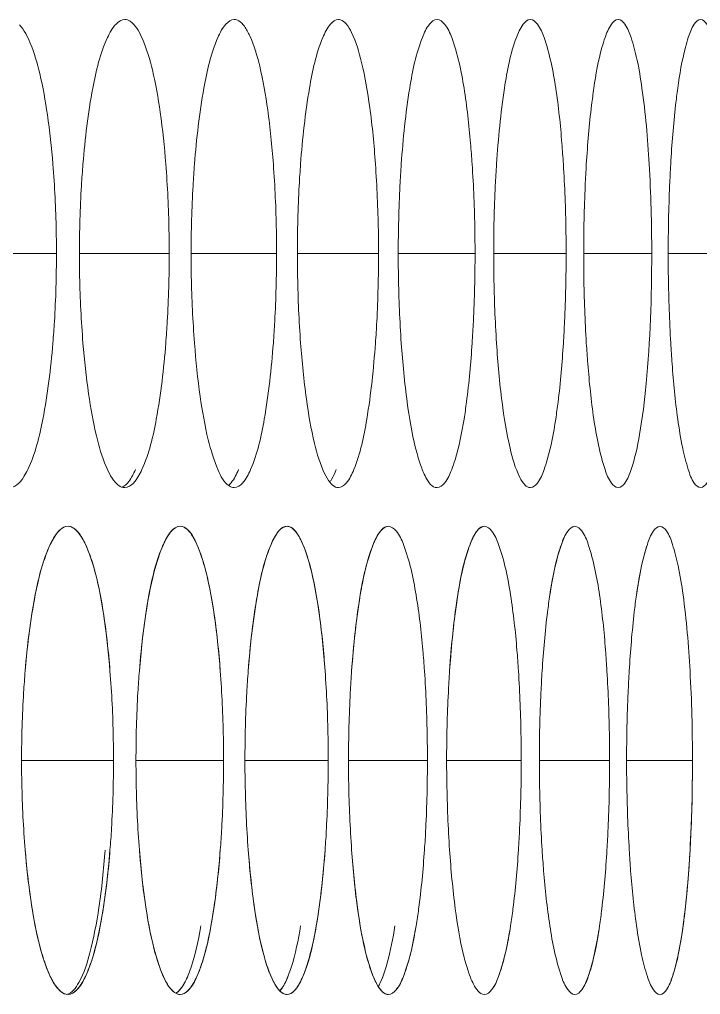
# Model space of a CAD drawing. Header units: millimetres. Extents: x 1177 to 4147, y 93 to 2194.
# Drawn here: x 2907.68 to 2916.4, y 1823.75 to 1836.25 of the extents above; entities that cross this region are included whole.
import ezdxf

# ---------------------------------------------------------------- set-up
doc = ezdxf.new("R2010")
doc.units = ezdxf.units.MM
doc.header["$LTSCALE"] = 0.1
doc.layers.add('标注', color=251, linetype='Continuous', lineweight=9)

msp = doc.modelspace()

# ---------------------------------------------------------------- linework, layer by layer
at = {"layer": '标注'}
for p, q in [((2906.944, 1833.246), (2908.15, 1833.246)), ((2908.444, 1833.246), (2909.595, 1833.246)), ((2909.875, 1833.246), (2910.97, 1833.246)), ((2911.237, 1833.246), (2912.277, 1833.246)), ((2912.529, 1833.246), (2913.513, 1833.246)), ((2913.752, 1833.246), (2914.68, 1833.246)), ((2914.905, 1833.246), (2915.777, 1833.246)), ((2915.988, 1833.246), (2916.804, 1833.246)), ((2907.703, 1826.751), (2908.881, 1826.751)), ((2907.703, 1826.751), (2908.881, 1826.751)), ((2909.169, 1826.751), (2910.291, 1826.751)), ((2909.169, 1826.751), (2910.291, 1826.751)), ((2910.565, 1826.751), (2911.632, 1826.751)), ((2910.565, 1826.751), (2911.632, 1826.751)), ((2911.892, 1826.751), (2912.903, 1826.751)), ((2911.892, 1826.751), (2912.903, 1826.751)), ((2913.149, 1826.751), (2914.105, 1826.751)), ((2913.149, 1826.751), (2914.105, 1826.751)), ((2914.337, 1826.751), (2915.237, 1826.751)), ((2914.337, 1826.751), (2915.237, 1826.751)), ((2915.455, 1826.751), (2916.299, 1826.751)), ((2915.455, 1826.751), (2916.299, 1826.751))]:
    msp.add_line(p, q, dxfattribs=at)
for points, knots in [([(2908.104, 1834.393), (2908.087, 1834.604), (2908.045, 1834.993), (2907.954, 1835.514), (2907.84, 1835.902), (2907.739, 1836.112), (2907.677, 1836.179)], [0, 0, 0, 0, 0.343252, 0.632232, 0.852748, 1, 1, 1, 1]), ([(2909.025, 1836.246), (2908.983, 1836.246), (2908.882, 1836.173), (2908.833, 1836.075), (2908.804, 1836.014)], [0, 0, 0, 0, 0.384136, 1, 1, 1, 1]), ([(2909.115, 1836.207), (2909.108, 1836.213), (2909.082, 1836.233), (2909.049, 1836.246), (2909.025, 1836.246)], [0, 0, 0, 0, 0.282086, 1, 1, 1, 1]), ([(2909.551, 1834.393), (2909.534, 1834.615), (2909.492, 1835.019), (2909.399, 1835.557), (2909.285, 1835.944), (2909.18, 1836.151), (2909.115, 1836.207)], [0, 0, 0, 0, 0.353299, 0.646273, 0.86342, 1, 1, 1, 1]), ([(2910.428, 1836.246), (2910.388, 1836.246), (2910.291, 1836.171), (2910.245, 1836.075), (2910.218, 1836.014)], [0, 0, 0, 0, 0.378328, 1, 1, 1, 1]), ([(2910.929, 1834.393), (2910.912, 1834.625), (2910.871, 1835.046), (2910.775, 1835.597), (2910.671, 1835.958), (2910.57, 1836.15), (2910.514, 1836.211), (2910.485, 1836.229)], [0, 0, 0, 0, 0.364158, 0.661207, 0.874207, 0.947517, 1, 1, 1, 1]), ([(2911.762, 1836.246), (2911.723, 1836.246), (2911.63, 1836.169), (2911.589, 1836.075), (2911.563, 1836.014)], [0, 0, 0, 0, 0.37223, 1, 1, 1, 1]), ([(2912.237, 1834.393), (2912.22, 1834.636), (2912.179, 1835.073), (2912.083, 1835.638), (2911.978, 1836.001), (2911.876, 1836.182), (2911.817, 1836.233), (2911.788, 1836.242)], [0, 0, 0, 0, 0.376417, 0.678059, 0.88637, 0.953961, 1, 1, 1, 1]), ([(2913.027, 1836.246), (2912.989, 1836.246), (2912.9, 1836.167), (2912.862, 1836.075), (2912.838, 1836.014)], [0, 0, 0, 0, 0.36584, 1, 1, 1, 1]), ([(2913.372, 1835.366), (2913.336, 1835.586), (2913.276, 1835.873), (2913.153, 1836.167), (2913.064, 1836.246), (2913.027, 1836.246)], [0, 0, 0, 0, 0.68404, 0.884461, 1, 1, 1, 1]), ([(2914.222, 1836.246), (2914.185, 1836.246), (2914.101, 1836.165), (2914.066, 1836.074), (2914.043, 1836.014)], [0, 0, 0, 0, 0.359161, 1, 1, 1, 1]), ([(2914.547, 1835.366), (2914.514, 1835.585), (2914.456, 1835.872), (2914.342, 1836.165), (2914.258, 1836.246), (2914.222, 1836.246)], [0, 0, 0, 0, 0.688296, 0.888112, 1, 1, 1, 1]), ([(2915.347, 1836.246), (2915.312, 1836.246), (2915.232, 1836.162), (2915.2, 1836.074), (2915.179, 1836.014)], [0, 0, 0, 0, 0.352199, 1, 1, 1, 1]), ([(2915.777, 1833.246), (2915.777, 1833.628), (2915.758, 1834.337), (2915.687, 1835.17), (2915.599, 1835.709), (2915.525, 1835.987), (2915.461, 1836.162), (2915.381, 1836.246), (2915.347, 1836.246)], [0, 0, 0, 0, 0.372429, 0.689732, 0.811883, 0.904664, 0.966442, 1, 1, 1, 1]), ([(2916.402, 1836.246), (2916.369, 1836.246), (2916.293, 1836.159), (2916.265, 1836.074), (2916.245, 1836.014)], [0, 0, 0, 0, 0.34497, 1, 1, 1, 1]), ([(2916.804, 1833.246), (2916.804, 1833.628), (2916.786, 1834.337), (2916.72, 1835.17), (2916.638, 1835.708), (2916.568, 1835.987), (2916.51, 1836.16), (2916.435, 1836.246), (2916.402, 1836.246)], [0, 0, 0, 0, 0.373515, 0.691581, 0.813864, 0.906521, 0.967776, 1, 1, 1, 1]), ([(2908.804, 1836.014), (2908.709, 1835.81), (2908.581, 1835.266), (2908.516, 1834.719), (2908.49, 1834.393)], [0, 0, 0, 0, 0.407017, 1, 1, 1, 1]), ([(2910.218, 1836.014), (2910.128, 1835.809), (2910.006, 1835.265), (2909.944, 1834.719), (2909.919, 1834.393)], [0, 0, 0, 0, 0.406317, 1, 1, 1, 1]), ([(2911.563, 1836.014), (2911.476, 1835.808), (2911.361, 1835.265), (2911.302, 1834.719), (2911.278, 1834.393)], [0, 0, 0, 0, 0.405644, 1, 1, 1, 1]), ([(2912.838, 1836.014), (2912.755, 1835.807), (2912.647, 1835.264), (2912.591, 1834.719), (2912.568, 1834.393)], [0, 0, 0, 0, 0.405, 1, 1, 1, 1]), ([(2914.043, 1836.014), (2913.965, 1835.807), (2913.863, 1835.263), (2913.81, 1834.719), (2913.789, 1834.393)], [0, 0, 0, 0, 0.404385, 1, 1, 1, 1]), ([(2915.179, 1836.014), (2915.164, 1835.973), (2915.1, 1835.761), (2915.061, 1835.542), (2915.035, 1835.366)], [0, 0, 0, 0, 0.198383, 1, 1, 1, 1]), ([(2916.245, 1836.014), (2916.231, 1835.973), (2916.171, 1835.76), (2916.135, 1835.542), (2916.11, 1835.366)], [0, 0, 0, 0, 0.197891, 1, 1, 1, 1]), ([(2913.476, 1834.393), (2913.47, 1834.482), (2913.445, 1834.807), (2913.41, 1835.132), (2913.372, 1835.366)], [0, 0, 0, 0, 0.272672, 1, 1, 1, 1]), ([(2914.645, 1834.393), (2914.639, 1834.482), (2914.616, 1834.807), (2914.583, 1835.132), (2914.547, 1835.366)], [0, 0, 0, 0, 0.272763, 1, 1, 1, 1]), ([(2915.035, 1835.366), (2915.025, 1835.294), (2914.982, 1834.971), (2914.955, 1834.645), (2914.939, 1834.393)], [0, 0, 0, 0, 0.224658, 1, 1, 1, 1]), ([(2916.11, 1835.366), (2916.1, 1835.294), (2916.06, 1834.97), (2916.035, 1834.645), (2916.02, 1834.393)], [0, 0, 0, 0, 0.224554, 1, 1, 1, 1]), ([(2908.15, 1833.246), (2908.15, 1833.344), (2908.146, 1833.726), (2908.127, 1834.109), (2908.104, 1834.393)], [0, 0, 0, 0, 0.255908, 1, 1, 1, 1]), ([(2908.49, 1834.393), (2908.482, 1834.301), (2908.456, 1833.919), (2908.444, 1833.536), (2908.444, 1833.246)], [0, 0, 0, 0, 0.241932, 1, 1, 1, 1]), ([(2909.595, 1833.246), (2909.595, 1833.344), (2909.591, 1833.726), (2909.573, 1834.109), (2909.551, 1834.393)], [0, 0, 0, 0, 0.255929, 1, 1, 1, 1]), ([(2909.919, 1834.393), (2909.911, 1834.301), (2909.886, 1833.919), (2909.875, 1833.536), (2909.875, 1833.246)], [0, 0, 0, 0, 0.241898, 1, 1, 1, 1]), ([(2910.97, 1833.246), (2910.97, 1833.344), (2910.967, 1833.726), (2910.95, 1834.109), (2910.929, 1834.393)], [0, 0, 0, 0, 0.255949, 1, 1, 1, 1]), ([(2911.278, 1834.393), (2911.271, 1834.301), (2911.247, 1833.919), (2911.237, 1833.536), (2911.237, 1833.246)], [0, 0, 0, 0, 0.241865, 1, 1, 1, 1]), ([(2912.277, 1833.246), (2912.277, 1833.344), (2912.273, 1833.726), (2912.257, 1834.109), (2912.237, 1834.393)], [0, 0, 0, 0, 0.255968, 1, 1, 1, 1]), ([(2912.568, 1834.393), (2912.562, 1834.301), (2912.539, 1833.919), (2912.529, 1833.536), (2912.529, 1833.246)], [0, 0, 0, 0, 0.241834, 1, 1, 1, 1]), ([(2913.513, 1833.246), (2913.513, 1833.344), (2913.51, 1833.726), (2913.495, 1834.109), (2913.476, 1834.393)], [0, 0, 0, 0, 0.255986, 1, 1, 1, 1]), ([(2913.789, 1834.393), (2913.783, 1834.301), (2913.761, 1833.919), (2913.752, 1833.536), (2913.752, 1833.246)], [0, 0, 0, 0, 0.241805, 1, 1, 1, 1]), ([(2914.68, 1833.246), (2914.68, 1833.344), (2914.677, 1833.726), (2914.663, 1834.109), (2914.645, 1834.393)], [0, 0, 0, 0, 0.256003, 1, 1, 1, 1]), ([(2914.939, 1834.393), (2914.934, 1834.301), (2914.913, 1833.919), (2914.905, 1833.536), (2914.905, 1833.246)], [0, 0, 0, 0, 0.241777, 1, 1, 1, 1]), ([(2916.02, 1834.393), (2916.015, 1834.301), (2915.996, 1833.918), (2915.988, 1833.536), (2915.988, 1833.246)], [0, 0, 0, 0, 0.241751, 1, 1, 1, 1]), ([(2908.104, 1832.098), (2908.112, 1832.191), (2908.139, 1832.573), (2908.15, 1832.956), (2908.15, 1833.246)], [0, 0, 0, 0, 0.24194, 1, 1, 1, 1]), ([(2908.444, 1833.246), (2908.444, 1833.148), (2908.448, 1832.765), (2908.467, 1832.382), (2908.49, 1832.098)], [0, 0, 0, 0, 0.255912, 1, 1, 1, 1]), ([(2909.551, 1832.098), (2909.558, 1832.191), (2909.584, 1832.573), (2909.595, 1832.956), (2909.595, 1833.246)], [0, 0, 0, 0, 0.241906, 1, 1, 1, 1]), ([(2909.875, 1833.246), (2909.875, 1833.148), (2909.879, 1832.765), (2909.897, 1832.382), (2909.919, 1832.098)], [0, 0, 0, 0, 0.255933, 1, 1, 1, 1]), ([(2910.929, 1832.098), (2910.936, 1832.191), (2910.96, 1832.573), (2910.97, 1832.956), (2910.97, 1833.246)], [0, 0, 0, 0, 0.241873, 1, 1, 1, 1]), ([(2911.237, 1833.246), (2911.237, 1833.148), (2911.241, 1832.765), (2911.257, 1832.382), (2911.278, 1832.098)], [0, 0, 0, 0, 0.255953, 1, 1, 1, 1]), ([(2912.237, 1832.098), (2912.244, 1832.191), (2912.267, 1832.573), (2912.277, 1832.956), (2912.277, 1833.246)], [0, 0, 0, 0, 0.241842, 1, 1, 1, 1]), ([(2912.529, 1833.246), (2912.529, 1833.148), (2912.533, 1832.765), (2912.548, 1832.382), (2912.568, 1832.098)], [0, 0, 0, 0, 0.255971, 1, 1, 1, 1]), ([(2913.476, 1832.098), (2913.482, 1832.191), (2913.504, 1832.573), (2913.513, 1832.956), (2913.513, 1833.246)], [0, 0, 0, 0, 0.241812, 1, 1, 1, 1]), ([(2913.752, 1833.246), (2913.752, 1833.148), (2913.755, 1832.765), (2913.77, 1832.383), (2913.789, 1832.098)], [0, 0, 0, 0, 0.255989, 1, 1, 1, 1]), ([(2914.645, 1832.098), (2914.651, 1832.191), (2914.671, 1832.573), (2914.68, 1832.956), (2914.68, 1833.246)], [0, 0, 0, 0, 0.241784, 1, 1, 1, 1]), ([(2914.905, 1833.246), (2914.905, 1833.148), (2914.908, 1832.765), (2914.922, 1832.383), (2914.939, 1832.098)], [0, 0, 0, 0, 0.256006, 1, 1, 1, 1]), ([(2915.512, 1830.477), (2915.563, 1830.623), (2915.64, 1830.991), (2915.751, 1831.913), (2915.777, 1832.69), (2915.777, 1833.246)], [0, 0, 0, 0, 0.166119, 0.401654, 1, 1, 1, 1]), ([(2915.988, 1833.246), (2915.988, 1833.148), (2915.991, 1832.765), (2916.004, 1832.383), (2916.02, 1832.098)], [0, 0, 0, 0, 0.256022, 1, 1, 1, 1]), ([(2907.782, 1830.477), (2907.88, 1830.68), (2908.011, 1831.225), (2908.078, 1831.772), (2908.104, 1832.098)], [0, 0, 0, 0, 0.407475, 1, 1, 1, 1]), ([(2908.49, 1832.098), (2908.507, 1831.88), (2908.55, 1831.482), (2908.643, 1830.95), (2908.758, 1830.562), (2908.861, 1830.354), (2908.925, 1830.293)], [0, 0, 0, 0, 0.349668, 0.641268, 0.859711, 1, 1, 1, 1]), ([(2909.244, 1830.477), (2909.338, 1830.681), (2909.463, 1831.226), (2909.526, 1831.772), (2909.551, 1832.098)], [0, 0, 0, 0, 0.406757, 1, 1, 1, 1]), ([(2909.919, 1832.098), (2909.936, 1831.87), (2909.978, 1831.456), (2910.074, 1830.906), (2910.189, 1830.523), (2910.294, 1830.316), (2910.361, 1830.269)], [0, 0, 0, 0, 0.360647, 0.656591, 0.871311, 1, 1, 1, 1]), ([(2910.637, 1830.477), (2910.726, 1830.682), (2910.845, 1831.227), (2910.905, 1831.772), (2910.929, 1832.098)], [0, 0, 0, 0, 0.406066, 1, 1, 1, 1]), ([(2911.278, 1832.098), (2911.296, 1831.859), (2911.338, 1831.427), (2911.435, 1830.867), (2911.54, 1830.505), (2911.642, 1830.32), (2911.698, 1830.265), (2911.727, 1830.253)], [0, 0, 0, 0, 0.372333, 0.672575, 0.882635, 0.952132, 1, 1, 1, 1]), ([(2911.96, 1830.477), (2912.045, 1830.683), (2912.157, 1831.227), (2912.214, 1831.773), (2912.237, 1832.098)], [0, 0, 0, 0, 0.405403, 1, 1, 1, 1]), ([(2912.568, 1832.098), (2912.586, 1831.846), (2912.629, 1831.394), (2912.715, 1830.875), (2912.808, 1830.55), (2912.877, 1830.377), (2912.962, 1830.246), (2913.027, 1830.246)], [0, 0, 0, 0, 0.389161, 0.695877, 0.811486, 0.900262, 1, 1, 1, 1]), ([(2913.372, 1831.125), (2913.384, 1831.198), (2913.43, 1831.521), (2913.459, 1831.846), (2913.476, 1832.098)], [0, 0, 0, 0, 0.224828, 1, 1, 1, 1]), ([(2913.789, 1832.098), (2913.805, 1831.846), (2913.845, 1831.395), (2913.937, 1830.819), (2914.039, 1830.457), (2914.136, 1830.286), (2914.196, 1830.246), (2914.222, 1830.246)], [0, 0, 0, 0, 0.389812, 0.696656, 0.899917, 0.961012, 1, 1, 1, 1]), ([(2914.547, 1831.125), (2914.558, 1831.198), (2914.602, 1831.521), (2914.629, 1831.846), (2914.645, 1832.098)], [0, 0, 0, 0, 0.224714, 1, 1, 1, 1]), ([(2914.939, 1832.098), (2914.945, 1832.01), (2914.968, 1831.684), (2915.001, 1831.36), (2915.035, 1831.125)], [0, 0, 0, 0, 0.272803, 1, 1, 1, 1]), ([(2916.02, 1832.098), (2916.026, 1832.01), (2916.047, 1831.685), (2916.078, 1831.36), (2916.11, 1831.125)], [0, 0, 0, 0, 0.272887, 1, 1, 1, 1]), ([(2913.214, 1830.477), (2913.23, 1830.519), (2913.301, 1830.73), (2913.344, 1830.949), (2913.372, 1831.125)], [0, 0, 0, 0, 0.199302, 1, 1, 1, 1]), ([(2914.398, 1830.477), (2914.413, 1830.519), (2914.48, 1830.73), (2914.52, 1830.949), (2914.547, 1831.125)], [0, 0, 0, 0, 0.198767, 1, 1, 1, 1]), ([(2915.035, 1831.125), (2915.068, 1830.906), (2915.123, 1830.619), (2915.232, 1830.329), (2915.312, 1830.246), (2915.347, 1830.246)], [0, 0, 0, 0, 0.692122, 0.891575, 1, 1, 1, 1]), ([(2916.11, 1831.125), (2916.128, 1831.001), (2916.162, 1830.784), (2916.233, 1830.505), (2916.293, 1830.332), (2916.369, 1830.246), (2916.402, 1830.246)], [0, 0, 0, 0, 0.396145, 0.696516, 0.895316, 1, 1, 1, 1]), ([(2907.553, 1830.246), (2907.596, 1830.246), (2907.701, 1830.316), (2907.752, 1830.416), (2907.782, 1830.477)], [0, 0, 0, 0, 0.389686, 1, 1, 1, 1]), ([(2908.989, 1830.252), (2909.025, 1830.266), (2909.096, 1830.339), (2909.138, 1830.424), (2909.161, 1830.477)], [0, 0, 0, 0, 0.398504, 1, 1, 1, 1]), ([(2909.025, 1830.246), (2909.067, 1830.246), (2909.168, 1830.318), (2909.216, 1830.416), (2909.244, 1830.477)], [0, 0, 0, 0, 0.384127, 1, 1, 1, 1]), ([(2910.356, 1830.275), (2910.368, 1830.285), (2910.423, 1830.344), (2910.458, 1830.418), (2910.482, 1830.477)], [0, 0, 0, 0, 0.193099, 1, 1, 1, 1]), ([(2910.428, 1830.246), (2910.469, 1830.246), (2910.566, 1830.32), (2910.61, 1830.416), (2910.637, 1830.477)], [0, 0, 0, 0, 0.37828, 1, 1, 1, 1]), ([(2911.653, 1830.32), (2911.661, 1830.33), (2911.693, 1830.38), (2911.717, 1830.434), (2911.734, 1830.477)], [0, 0, 0, 0, 0.212146, 1, 1, 1, 1]), ([(2911.762, 1830.246), (2911.801, 1830.246), (2911.894, 1830.322), (2911.935, 1830.417), (2911.96, 1830.477)], [0, 0, 0, 0, 0.372142, 1, 1, 1, 1]), ([(2913.027, 1830.246), (2913.064, 1830.246), (2913.153, 1830.324), (2913.19, 1830.417), (2913.214, 1830.477)], [0, 0, 0, 0, 0.36571, 1, 1, 1, 1]), ([(2914.222, 1830.246), (2914.258, 1830.246), (2914.342, 1830.327), (2914.376, 1830.417), (2914.398, 1830.477)], [0, 0, 0, 0, 0.358988, 1, 1, 1, 1]), ([(2915.347, 1830.246), (2915.381, 1830.246), (2915.461, 1830.329), (2915.492, 1830.418), (2915.512, 1830.477)], [0, 0, 0, 0, 0.351982, 1, 1, 1, 1]), ([(2916.402, 1830.246), (2916.435, 1830.246), (2916.51, 1830.332), (2916.538, 1830.418), (2916.557, 1830.477)], [0, 0, 0, 0, 0.34471, 1, 1, 1, 1]), ([(2908.925, 1830.293), (2908.933, 1830.286), (2908.961, 1830.262), (2908.998, 1830.246), (2909.025, 1830.246)], [0, 0, 0, 0, 0.288207, 1, 1, 1, 1]), ([(2908.298, 1829.751), (2908.225, 1829.751), (2908.121, 1829.627), (2908.036, 1829.447), (2907.925, 1829.124), (2907.822, 1828.604), (2907.77, 1828.151), (2907.749, 1827.898)], [0, 0, 0, 0, 0.108725, 0.198707, 0.314104, 0.617245, 1, 1, 1, 1]), ([(2908.298, 1829.751), (2908.254, 1829.751), (2908.151, 1829.679), (2908.101, 1829.58), (2908.071, 1829.519)], [0, 0, 0, 0, 0.386933, 1, 1, 1, 1]), ([(2908.836, 1827.898), (2908.816, 1828.151), (2908.766, 1828.603), (2908.666, 1829.124), (2908.557, 1829.447), (2908.473, 1829.627), (2908.369, 1829.751), (2908.298, 1829.751)], [0, 0, 0, 0, 0.38312, 0.686351, 0.80168, 0.891533, 1, 1, 1, 1]), ([(2908.404, 1829.699), (2908.396, 1829.707), (2908.366, 1829.733), (2908.326, 1829.751), (2908.298, 1829.751)], [0, 0, 0, 0, 0.288854, 1, 1, 1, 1]), ([(2908.836, 1827.898), (2908.819, 1828.114), (2908.778, 1828.511), (2908.685, 1829.04), (2908.571, 1829.428), (2908.468, 1829.637), (2908.404, 1829.699)], [0, 0, 0, 0, 0.348125, 0.639047, 0.857939, 1, 1, 1, 1]), ([(2909.735, 1829.751), (2909.666, 1829.751), (2909.566, 1829.625), (2909.486, 1829.447), (2909.38, 1829.123), (2909.282, 1828.603), (2909.233, 1828.151), (2909.213, 1827.898)], [0, 0, 0, 0, 0.106138, 0.195757, 0.311206, 0.615378, 1, 1, 1, 1]), ([(2909.735, 1829.751), (2909.694, 1829.751), (2909.595, 1829.677), (2909.548, 1829.58), (2909.52, 1829.519)], [0, 0, 0, 0, 0.381268, 1, 1, 1, 1]), ([(2910.249, 1827.898), (2910.23, 1828.151), (2910.182, 1828.603), (2910.087, 1829.123), (2909.983, 1829.447), (2909.904, 1829.625), (2909.805, 1829.751), (2909.735, 1829.751)], [0, 0, 0, 0, 0.384981, 0.689245, 0.80463, 0.894123, 1, 1, 1, 1]), ([(2910.249, 1827.898), (2910.232, 1828.125), (2910.19, 1828.537), (2910.096, 1829.083), (2909.981, 1829.468), (2909.876, 1829.675), (2909.809, 1829.724)], [0, 0, 0, 0, 0.358786, 0.65392, 0.869192, 1, 1, 1, 1]), ([(2911.104, 1829.751), (2911.036, 1829.751), (2910.943, 1829.623), (2910.867, 1829.447), (2910.766, 1829.122), (2910.673, 1828.603), (2910.626, 1828.151), (2910.607, 1827.898)], [0, 0, 0, 0, 0.103563, 0.192833, 0.308341, 0.613538, 1, 1, 1, 1]), ([(2911.104, 1829.751), (2911.064, 1829.751), (2910.969, 1829.675), (2910.926, 1829.58), (2910.899, 1829.519)], [0, 0, 0, 0, 0.375316, 1, 1, 1, 1]), ([(2911.592, 1827.898), (2911.574, 1828.15), (2911.529, 1828.603), (2911.438, 1829.122), (2911.339, 1829.447), (2911.265, 1829.623), (2911.172, 1829.751), (2911.104, 1829.751)], [0, 0, 0, 0, 0.386814, 0.692105, 0.807551, 0.8967, 1, 1, 1, 1]), ([(2911.592, 1827.898), (2911.575, 1828.135), (2911.534, 1828.565), (2911.438, 1829.122), (2911.333, 1829.485), (2911.231, 1829.671), (2911.174, 1829.728), (2911.145, 1829.741)], [0, 0, 0, 0, 0.370156, 0.669475, 0.880231, 0.950761, 1, 1, 1, 1]), ([(2912.403, 1829.751), (2912.337, 1829.751), (2912.249, 1829.621), (2912.178, 1829.447), (2912.082, 1829.121), (2911.994, 1828.603), (2911.95, 1828.15), (2911.932, 1827.898)], [0, 0, 0, 0, 0.101007, 0.189943, 0.305517, 0.61173, 1, 1, 1, 1]), ([(2912.403, 1829.751), (2912.365, 1829.751), (2912.274, 1829.673), (2912.234, 1829.58), (2912.209, 1829.519)], [0, 0, 0, 0, 0.369072, 1, 1, 1, 1]), ([(2912.758, 1828.871), (2912.722, 1829.091), (2912.66, 1829.378), (2912.532, 1829.673), (2912.442, 1829.751), (2912.403, 1829.751)], [0, 0, 0, 0, 0.68191, 0.882647, 1, 1, 1, 1]), ([(2912.758, 1828.871), (2912.722, 1829.091), (2912.66, 1829.378), (2912.532, 1829.673), (2912.442, 1829.751), (2912.403, 1829.751)], [0, 0, 0, 0, 0.68191, 0.882647, 1, 1, 1, 1]), ([(2913.633, 1829.751), (2913.569, 1829.751), (2913.487, 1829.618), (2913.42, 1829.446), (2913.329, 1829.121), (2913.246, 1828.602), (2913.204, 1828.15), (2913.187, 1827.898)], [0, 0, 0, 0, 0.098477, 0.187097, 0.302743, 0.609957, 1, 1, 1, 1]), ([(2913.633, 1829.751), (2913.596, 1829.751), (2913.509, 1829.671), (2913.473, 1829.579), (2913.449, 1829.519)], [0, 0, 0, 0, 0.362536, 1, 1, 1, 1]), ([(2913.968, 1828.871), (2913.934, 1829.09), (2913.875, 1829.378), (2913.756, 1829.671), (2913.67, 1829.751), (2913.633, 1829.751)], [0, 0, 0, 0, 0.686169, 0.886283, 1, 1, 1, 1]), ([(2913.968, 1828.871), (2913.934, 1829.09), (2913.875, 1829.378), (2913.756, 1829.671), (2913.67, 1829.751), (2913.633, 1829.751)], [0, 0, 0, 0, 0.686169, 0.886283, 1, 1, 1, 1]), ([(2914.793, 1829.751), (2914.757, 1829.751), (2914.675, 1829.668), (2914.562, 1829.377), (2914.505, 1829.09), (2914.472, 1828.871)], [0, 0, 0, 0, 0.110259, 0.309993, 1, 1, 1, 1]), ([(2914.793, 1829.751), (2914.757, 1829.751), (2914.675, 1829.668), (2914.642, 1829.579), (2914.62, 1829.519)], [0, 0, 0, 0, 0.355714, 1, 1, 1, 1]), ([(2915.108, 1828.871), (2915.076, 1829.09), (2915.02, 1829.377), (2914.91, 1829.668), (2914.828, 1829.751), (2914.793, 1829.751)], [0, 0, 0, 0, 0.690419, 0.889948, 1, 1, 1, 1]), ([(2915.108, 1828.871), (2915.076, 1829.09), (2915.02, 1829.377), (2914.91, 1829.668), (2914.828, 1829.751), (2914.793, 1829.751)], [0, 0, 0, 0, 0.690419, 0.889948, 1, 1, 1, 1]), ([(2915.883, 1829.751), (2915.849, 1829.751), (2915.771, 1829.666), (2915.709, 1829.492), (2915.635, 1829.213), (2915.599, 1828.995), (2915.582, 1828.871)], [0, 0, 0, 0, 0.106517, 0.305568, 0.605245, 1, 1, 1, 1]), ([(2915.883, 1829.751), (2915.849, 1829.751), (2915.771, 1829.666), (2915.741, 1829.579), (2915.721, 1829.519)], [0, 0, 0, 0, 0.348617, 1, 1, 1, 1]), ([(2916.299, 1826.751), (2916.299, 1827.133), (2916.281, 1827.841), (2916.212, 1828.675), (2916.127, 1829.213), (2916.055, 1829.492), (2915.994, 1829.666), (2915.917, 1829.751), (2915.883, 1829.751)], [0, 0, 0, 0, 0.372977, 0.690664, 0.812881, 0.905598, 0.967111, 1, 1, 1, 1]), ([(2916.299, 1826.751), (2916.299, 1827.133), (2916.281, 1827.841), (2916.212, 1828.675), (2916.127, 1829.213), (2916.055, 1829.492), (2915.994, 1829.666), (2915.917, 1829.751), (2915.883, 1829.751)], [0, 0, 0, 0, 0.372977, 0.690664, 0.812881, 0.905598, 0.967111, 1, 1, 1, 1]), ([(2908.071, 1829.519), (2907.975, 1829.316), (2907.843, 1828.771), (2907.776, 1828.224), (2907.749, 1827.898)], [0, 0, 0, 0, 0.407378, 1, 1, 1, 1]), ([(2909.52, 1829.519), (2909.427, 1829.315), (2909.302, 1828.771), (2909.239, 1828.224), (2909.213, 1827.898)], [0, 0, 0, 0, 0.406664, 1, 1, 1, 1]), ([(2910.899, 1829.519), (2910.811, 1829.314), (2910.692, 1828.77), (2910.632, 1828.224), (2910.607, 1827.898)], [0, 0, 0, 0, 0.405977, 1, 1, 1, 1]), ([(2912.209, 1829.519), (2912.125, 1829.313), (2912.013, 1828.769), (2911.955, 1828.224), (2911.932, 1827.898)], [0, 0, 0, 0, 0.405318, 1, 1, 1, 1]), ([(2913.449, 1829.519), (2913.369, 1829.312), (2913.264, 1828.768), (2913.209, 1828.224), (2913.187, 1827.898)], [0, 0, 0, 0, 0.404689, 1, 1, 1, 1]), ([(2914.62, 1829.519), (2914.605, 1829.477), (2914.538, 1829.266), (2914.498, 1829.047), (2914.472, 1828.871)], [0, 0, 0, 0, 0.198639, 1, 1, 1, 1]), ([(2915.721, 1829.519), (2915.707, 1829.477), (2915.644, 1829.265), (2915.607, 1829.047), (2915.582, 1828.871)], [0, 0, 0, 0, 0.198134, 1, 1, 1, 1]), ([(2912.865, 1827.898), (2912.859, 1827.987), (2912.834, 1828.312), (2912.797, 1828.637), (2912.758, 1828.871)], [0, 0, 0, 0, 0.272625, 1, 1, 1, 1]), ([(2912.865, 1827.898), (2912.859, 1827.987), (2912.834, 1828.312), (2912.797, 1828.637), (2912.758, 1828.871)], [0, 0, 0, 0, 0.272625, 1, 1, 1, 1]), ([(2914.069, 1827.898), (2914.064, 1827.987), (2914.04, 1828.312), (2914.005, 1828.637), (2913.968, 1828.871)], [0, 0, 0, 0, 0.272718, 1, 1, 1, 1]), ([(2914.069, 1827.898), (2914.064, 1827.987), (2914.04, 1828.312), (2914.005, 1828.637), (2913.968, 1828.871)], [0, 0, 0, 0, 0.272718, 1, 1, 1, 1]), ([(2914.472, 1828.871), (2914.461, 1828.799), (2914.417, 1828.475), (2914.389, 1828.15), (2914.373, 1827.898)], [0, 0, 0, 0, 0.224713, 1, 1, 1, 1]), ([(2914.472, 1828.871), (2914.461, 1828.799), (2914.417, 1828.475), (2914.389, 1828.15), (2914.373, 1827.898)], [0, 0, 0, 0, 0.224713, 1, 1, 1, 1]), ([(2915.203, 1827.898), (2915.198, 1827.987), (2915.176, 1828.312), (2915.143, 1828.637), (2915.108, 1828.871)], [0, 0, 0, 0, 0.272807, 1, 1, 1, 1]), ([(2915.203, 1827.898), (2915.198, 1827.987), (2915.176, 1828.312), (2915.143, 1828.637), (2915.108, 1828.871)], [0, 0, 0, 0, 0.272807, 1, 1, 1, 1]), ([(2915.582, 1828.871), (2915.571, 1828.799), (2915.53, 1828.475), (2915.504, 1828.15), (2915.489, 1827.898)], [0, 0, 0, 0, 0.224605, 1, 1, 1, 1]), ([(2915.582, 1828.871), (2915.571, 1828.799), (2915.53, 1828.475), (2915.504, 1828.15), (2915.489, 1827.898)], [0, 0, 0, 0, 0.224605, 1, 1, 1, 1]), ([(2907.749, 1827.898), (2907.742, 1827.805), (2907.714, 1827.424), (2907.703, 1827.041), (2907.703, 1826.751)], [0, 0, 0, 0, 0.24195, 1, 1, 1, 1]), ([(2907.749, 1827.898), (2907.742, 1827.805), (2907.714, 1827.424), (2907.703, 1827.041), (2907.703, 1826.751)], [0, 0, 0, 0, 0.24195, 1, 1, 1, 1]), ([(2908.881, 1826.751), (2908.881, 1826.848), (2908.877, 1827.231), (2908.859, 1827.614), (2908.836, 1827.898)], [0, 0, 0, 0, 0.255919, 1, 1, 1, 1]), ([(2908.881, 1826.751), (2908.881, 1826.848), (2908.877, 1827.231), (2908.859, 1827.614), (2908.836, 1827.898)], [0, 0, 0, 0, 0.255919, 1, 1, 1, 1]), ([(2909.213, 1827.898), (2909.205, 1827.805), (2909.179, 1827.424), (2909.169, 1827.041), (2909.169, 1826.751)], [0, 0, 0, 0, 0.241915, 1, 1, 1, 1]), ([(2909.213, 1827.898), (2909.205, 1827.805), (2909.179, 1827.424), (2909.169, 1827.041), (2909.169, 1826.751)], [0, 0, 0, 0, 0.241915, 1, 1, 1, 1]), ([(2910.291, 1826.751), (2910.291, 1826.848), (2910.288, 1827.231), (2910.27, 1827.614), (2910.249, 1827.898)], [0, 0, 0, 0, 0.255939, 1, 1, 1, 1]), ([(2910.291, 1826.751), (2910.291, 1826.848), (2910.288, 1827.231), (2910.27, 1827.614), (2910.249, 1827.898)], [0, 0, 0, 0, 0.255939, 1, 1, 1, 1]), ([(2910.607, 1827.898), (2910.6, 1827.805), (2910.575, 1827.424), (2910.565, 1827.041), (2910.565, 1826.751)], [0, 0, 0, 0, 0.241881, 1, 1, 1, 1]), ([(2910.607, 1827.898), (2910.6, 1827.805), (2910.575, 1827.424), (2910.565, 1827.041), (2910.565, 1826.751)], [0, 0, 0, 0, 0.241881, 1, 1, 1, 1]), ([(2911.632, 1826.751), (2911.632, 1826.848), (2911.629, 1827.231), (2911.612, 1827.614), (2911.592, 1827.898)], [0, 0, 0, 0, 0.255958, 1, 1, 1, 1]), ([(2911.632, 1826.751), (2911.632, 1826.848), (2911.629, 1827.231), (2911.612, 1827.614), (2911.592, 1827.898)], [0, 0, 0, 0, 0.255958, 1, 1, 1, 1]), ([(2911.932, 1827.898), (2911.925, 1827.805), (2911.902, 1827.423), (2911.892, 1827.041), (2911.892, 1826.751)], [0, 0, 0, 0, 0.24185, 1, 1, 1, 1]), ([(2911.932, 1827.898), (2911.925, 1827.805), (2911.902, 1827.423), (2911.892, 1827.041), (2911.892, 1826.751)], [0, 0, 0, 0, 0.24185, 1, 1, 1, 1]), ([(2912.903, 1826.751), (2912.903, 1826.848), (2912.9, 1827.231), (2912.885, 1827.614), (2912.865, 1827.898)], [0, 0, 0, 0, 0.255977, 1, 1, 1, 1]), ([(2912.903, 1826.751), (2912.903, 1826.848), (2912.9, 1827.231), (2912.885, 1827.614), (2912.865, 1827.898)], [0, 0, 0, 0, 0.255977, 1, 1, 1, 1]), ([(2913.187, 1827.898), (2913.181, 1827.805), (2913.159, 1827.423), (2913.149, 1827.041), (2913.149, 1826.751)], [0, 0, 0, 0, 0.24182, 1, 1, 1, 1]), ([(2913.187, 1827.898), (2913.181, 1827.805), (2913.159, 1827.423), (2913.149, 1827.041), (2913.149, 1826.751)], [0, 0, 0, 0, 0.24182, 1, 1, 1, 1]), ([(2914.105, 1826.751), (2914.105, 1826.848), (2914.102, 1827.231), (2914.088, 1827.614), (2914.069, 1827.898)], [0, 0, 0, 0, 0.255994, 1, 1, 1, 1]), ([(2914.105, 1826.751), (2914.105, 1826.848), (2914.102, 1827.231), (2914.088, 1827.614), (2914.069, 1827.898)], [0, 0, 0, 0, 0.255994, 1, 1, 1, 1]), ([(2914.373, 1827.898), (2914.367, 1827.805), (2914.346, 1827.423), (2914.337, 1827.041), (2914.337, 1826.751)], [0, 0, 0, 0, 0.241791, 1, 1, 1, 1]), ([(2914.373, 1827.898), (2914.367, 1827.805), (2914.346, 1827.423), (2914.337, 1827.041), (2914.337, 1826.751)], [0, 0, 0, 0, 0.241791, 1, 1, 1, 1]), ([(2915.237, 1826.751), (2915.237, 1826.848), (2915.234, 1827.231), (2915.221, 1827.614), (2915.203, 1827.898)], [0, 0, 0, 0, 0.256011, 1, 1, 1, 1]), ([(2915.237, 1826.751), (2915.237, 1826.848), (2915.234, 1827.231), (2915.221, 1827.614), (2915.203, 1827.898)], [0, 0, 0, 0, 0.256011, 1, 1, 1, 1]), ([(2915.489, 1827.898), (2915.483, 1827.805), (2915.463, 1827.423), (2915.455, 1827.041), (2915.455, 1826.751)], [0, 0, 0, 0, 0.241764, 1, 1, 1, 1]), ([(2915.489, 1827.898), (2915.483, 1827.805), (2915.463, 1827.423), (2915.455, 1827.041), (2915.455, 1826.751)], [0, 0, 0, 0, 0.241764, 1, 1, 1, 1]), ([(2907.703, 1826.751), (2907.703, 1826.653), (2907.707, 1826.27), (2907.726, 1825.887), (2907.749, 1825.603)], [0, 0, 0, 0, 0.255902, 1, 1, 1, 1]), ([(2907.703, 1826.751), (2907.703, 1826.653), (2907.707, 1826.27), (2907.726, 1825.887), (2907.749, 1825.603)], [0, 0, 0, 0, 0.255902, 1, 1, 1, 1]), ([(2908.836, 1825.603), (2908.844, 1825.696), (2908.87, 1826.077), (2908.881, 1826.46), (2908.881, 1826.751)], [0, 0, 0, 0, 0.241923, 1, 1, 1, 1]), ([(2908.836, 1825.603), (2908.844, 1825.696), (2908.87, 1826.077), (2908.881, 1826.46), (2908.881, 1826.751)], [0, 0, 0, 0, 0.241923, 1, 1, 1, 1]), ([(2909.169, 1826.751), (2909.169, 1826.653), (2909.172, 1826.27), (2909.19, 1825.887), (2909.213, 1825.603)], [0, 0, 0, 0, 0.255923, 1, 1, 1, 1]), ([(2909.169, 1826.751), (2909.169, 1826.653), (2909.172, 1826.27), (2909.19, 1825.887), (2909.213, 1825.603)], [0, 0, 0, 0, 0.255923, 1, 1, 1, 1]), ([(2910.249, 1825.603), (2910.256, 1825.696), (2910.281, 1826.078), (2910.291, 1826.46), (2910.291, 1826.751)], [0, 0, 0, 0, 0.241889, 1, 1, 1, 1]), ([(2910.249, 1825.603), (2910.256, 1825.696), (2910.281, 1826.078), (2910.291, 1826.46), (2910.291, 1826.751)], [0, 0, 0, 0, 0.241889, 1, 1, 1, 1]), ([(2910.565, 1826.751), (2910.565, 1826.653), (2910.569, 1826.27), (2910.586, 1825.887), (2910.607, 1825.603)], [0, 0, 0, 0, 0.255943, 1, 1, 1, 1]), ([(2910.565, 1826.751), (2910.565, 1826.653), (2910.569, 1826.27), (2910.586, 1825.887), (2910.607, 1825.603)], [0, 0, 0, 0, 0.255943, 1, 1, 1, 1]), ([(2911.592, 1825.603), (2911.599, 1825.696), (2911.622, 1826.078), (2911.632, 1826.46), (2911.632, 1826.751)], [0, 0, 0, 0, 0.241857, 1, 1, 1, 1]), ([(2911.592, 1825.603), (2911.599, 1825.696), (2911.622, 1826.078), (2911.632, 1826.46), (2911.632, 1826.751)], [0, 0, 0, 0, 0.241857, 1, 1, 1, 1]), ([(2911.892, 1826.751), (2911.892, 1826.653), (2911.895, 1826.27), (2911.912, 1825.887), (2911.932, 1825.603)], [0, 0, 0, 0, 0.255962, 1, 1, 1, 1]), ([(2911.892, 1826.751), (2911.892, 1826.653), (2911.895, 1826.27), (2911.912, 1825.887), (2911.932, 1825.603)], [0, 0, 0, 0, 0.255962, 1, 1, 1, 1]), ([(2912.865, 1825.603), (2912.872, 1825.696), (2912.894, 1826.078), (2912.903, 1826.46), (2912.903, 1826.751)], [0, 0, 0, 0, 0.241827, 1, 1, 1, 1]), ([(2912.865, 1825.603), (2912.872, 1825.696), (2912.894, 1826.078), (2912.903, 1826.46), (2912.903, 1826.751)], [0, 0, 0, 0, 0.241827, 1, 1, 1, 1]), ([(2913.149, 1826.751), (2913.149, 1826.653), (2913.153, 1826.27), (2913.168, 1825.887), (2913.187, 1825.603)], [0, 0, 0, 0, 0.25598, 1, 1, 1, 1]), ([(2913.149, 1826.751), (2913.149, 1826.653), (2913.153, 1826.27), (2913.168, 1825.887), (2913.187, 1825.603)], [0, 0, 0, 0, 0.25598, 1, 1, 1, 1]), ([(2914.069, 1825.603), (2914.075, 1825.696), (2914.096, 1826.078), (2914.105, 1826.46), (2914.105, 1826.751)], [0, 0, 0, 0, 0.241798, 1, 1, 1, 1]), ([(2914.069, 1825.603), (2914.075, 1825.696), (2914.096, 1826.078), (2914.105, 1826.46), (2914.105, 1826.751)], [0, 0, 0, 0, 0.241798, 1, 1, 1, 1]), ([(2914.337, 1826.751), (2914.337, 1826.653), (2914.34, 1826.27), (2914.355, 1825.887), (2914.373, 1825.603)], [0, 0, 0, 0, 0.255998, 1, 1, 1, 1]), ([(2914.337, 1826.751), (2914.337, 1826.653), (2914.34, 1826.27), (2914.355, 1825.887), (2914.373, 1825.603)], [0, 0, 0, 0, 0.255998, 1, 1, 1, 1]), ([(2915.203, 1825.603), (2915.209, 1825.696), (2915.229, 1826.078), (2915.237, 1826.46), (2915.237, 1826.751)], [0, 0, 0, 0, 0.241771, 1, 1, 1, 1]), ([(2915.203, 1825.603), (2915.209, 1825.696), (2915.229, 1826.078), (2915.237, 1826.46), (2915.237, 1826.751)], [0, 0, 0, 0, 0.241771, 1, 1, 1, 1]), ([(2915.455, 1826.751), (2915.455, 1826.653), (2915.458, 1826.27), (2915.472, 1825.887), (2915.489, 1825.603)], [0, 0, 0, 0, 0.256014, 1, 1, 1, 1]), ([(2915.455, 1826.751), (2915.455, 1826.653), (2915.458, 1826.27), (2915.472, 1825.887), (2915.489, 1825.603)], [0, 0, 0, 0, 0.256014, 1, 1, 1, 1]), ([(2915.883, 1823.751), (2915.917, 1823.751), (2915.994, 1823.835), (2916.055, 1824.009), (2916.127, 1824.288), (2916.212, 1824.826), (2916.281, 1825.66), (2916.299, 1826.368), (2916.299, 1826.751)], [0, 0, 0, 0, 0.032889, 0.094402, 0.187119, 0.309336, 0.627023, 1, 1, 1, 1]), ([(2916.043, 1823.982), (2916.093, 1824.128), (2916.167, 1824.496), (2916.274, 1825.418), (2916.299, 1826.194), (2916.299, 1826.751)], [0, 0, 0, 0, 0.165903, 0.40142, 1, 1, 1, 1]), ([(2907.749, 1825.603), (2907.767, 1825.39), (2907.809, 1825), (2907.902, 1824.476), (2908.016, 1824.088), (2908.118, 1823.878), (2908.18, 1823.813)], [0, 0, 0, 0, 0.344652, 0.634249, 0.854362, 1, 1, 1, 1]), ([(2907.749, 1825.603), (2907.77, 1825.35), (2907.822, 1824.897), (2907.925, 1824.377), (2908.036, 1824.054), (2908.121, 1823.874), (2908.225, 1823.751), (2908.298, 1823.751)], [0, 0, 0, 0, 0.382755, 0.685896, 0.801293, 0.891275, 1, 1, 1, 1]), ([(2908.279, 1823.752), (2908.351, 1823.765), (2908.486, 1823.966), (2908.601, 1824.336), (2908.712, 1824.915), (2908.755, 1825.356), (2908.774, 1825.602)], [0, 0, 0, 0, 0.111468, 0.318884, 0.621199, 1, 1, 1, 1]), ([(2908.298, 1823.751), (2908.369, 1823.751), (2908.473, 1823.874), (2908.557, 1824.054), (2908.666, 1824.377), (2908.766, 1824.898), (2908.816, 1825.35), (2908.836, 1825.603)], [0, 0, 0, 0, 0.108467, 0.19832, 0.313649, 0.61688, 1, 1, 1, 1]), ([(2908.522, 1823.982), (2908.617, 1824.186), (2908.746, 1824.73), (2908.81, 1825.277), (2908.836, 1825.603)], [0, 0, 0, 0, 0.407112, 1, 1, 1, 1]), ([(2909.213, 1825.603), (2909.23, 1825.38), (2909.273, 1824.973), (2909.367, 1824.433), (2909.482, 1824.047), (2909.586, 1823.839), (2909.652, 1823.785)], [0, 0, 0, 0, 0.354996, 0.648712, 0.865362, 1, 1, 1, 1]), ([(2909.213, 1825.603), (2909.233, 1825.35), (2909.282, 1824.898), (2909.38, 1824.378), (2909.486, 1824.054), (2909.566, 1823.876), (2909.666, 1823.751), (2909.735, 1823.751)], [0, 0, 0, 0, 0.384622, 0.688794, 0.804243, 0.893862, 1, 1, 1, 1]), ([(2909.735, 1823.751), (2909.805, 1823.751), (2909.904, 1823.876), (2909.983, 1824.054), (2910.087, 1824.378), (2910.182, 1824.898), (2910.23, 1825.35), (2910.249, 1825.603)], [0, 0, 0, 0, 0.105877, 0.19537, 0.310755, 0.615019, 1, 1, 1, 1]), ([(2909.949, 1823.982), (2910.041, 1824.187), (2910.162, 1824.731), (2910.224, 1825.277), (2910.249, 1825.603)], [0, 0, 0, 0, 0.406408, 1, 1, 1, 1]), ([(2910.607, 1825.603), (2910.625, 1825.369), (2910.667, 1824.946), (2910.763, 1824.393), (2910.868, 1824.031), (2910.969, 1823.841), (2911.024, 1823.781), (2911.053, 1823.765)], [0, 0, 0, 0, 0.366167, 0.664077, 0.876453, 0.948818, 1, 1, 1, 1]), ([(2910.607, 1825.603), (2910.626, 1825.351), (2910.673, 1824.898), (2910.766, 1824.379), (2910.867, 1824.054), (2910.943, 1823.878), (2911.036, 1823.751), (2911.104, 1823.751)], [0, 0, 0, 0, 0.386462, 0.691659, 0.807167, 0.896437, 1, 1, 1, 1]), ([(2911.104, 1823.751), (2911.172, 1823.751), (2911.265, 1823.878), (2911.339, 1824.055), (2911.438, 1824.379), (2911.529, 1824.898), (2911.574, 1825.351), (2911.592, 1825.603)], [0, 0, 0, 0, 0.1033, 0.192449, 0.307895, 0.613186, 1, 1, 1, 1]), ([(2911.307, 1823.982), (2911.395, 1824.188), (2911.51, 1824.732), (2911.568, 1825.277), (2911.592, 1825.603)], [0, 0, 0, 0, 0.405731, 1, 1, 1, 1]), ([(2911.932, 1825.603), (2911.949, 1825.359), (2911.991, 1824.918), (2912.088, 1824.352), (2912.194, 1823.989), (2912.296, 1823.81), (2912.355, 1823.76), (2912.383, 1823.753)], [0, 0, 0, 0, 0.378761, 0.681383, 0.888916, 0.955378, 1, 1, 1, 1]), ([(2911.932, 1825.603), (2911.95, 1825.351), (2911.994, 1824.898), (2912.082, 1824.38), (2912.178, 1824.055), (2912.249, 1823.88), (2912.337, 1823.751), (2912.403, 1823.751)], [0, 0, 0, 0, 0.38827, 0.694483, 0.810057, 0.898993, 1, 1, 1, 1]), ([(2912.758, 1824.63), (2912.77, 1824.702), (2912.818, 1825.025), (2912.848, 1825.351), (2912.865, 1825.603)], [0, 0, 0, 0, 0.224887, 1, 1, 1, 1]), ([(2912.758, 1824.63), (2912.77, 1824.702), (2912.818, 1825.025), (2912.848, 1825.351), (2912.865, 1825.603)], [0, 0, 0, 0, 0.224887, 1, 1, 1, 1]), ([(2913.187, 1825.603), (2913.204, 1825.351), (2913.246, 1824.899), (2913.329, 1824.38), (2913.42, 1824.055), (2913.487, 1823.883), (2913.569, 1823.751), (2913.633, 1823.751)], [0, 0, 0, 0, 0.390043, 0.697257, 0.812903, 0.901523, 1, 1, 1, 1]), ([(2913.187, 1825.603), (2913.204, 1825.351), (2913.246, 1824.899), (2913.329, 1824.38), (2913.42, 1824.055), (2913.487, 1823.883), (2913.569, 1823.751), (2913.633, 1823.751)], [0, 0, 0, 0, 0.390043, 0.697257, 0.812903, 0.901523, 1, 1, 1, 1]), ([(2913.968, 1824.63), (2913.98, 1824.702), (2914.025, 1825.026), (2914.053, 1825.351), (2914.069, 1825.603)], [0, 0, 0, 0, 0.22477, 1, 1, 1, 1]), ([(2913.968, 1824.63), (2913.98, 1824.702), (2914.025, 1825.026), (2914.053, 1825.351), (2914.069, 1825.603)], [0, 0, 0, 0, 0.22477, 1, 1, 1, 1]), ([(2914.373, 1825.603), (2914.378, 1825.514), (2914.402, 1825.189), (2914.436, 1824.864), (2914.472, 1824.63)], [0, 0, 0, 0, 0.272759, 1, 1, 1, 1]), ([(2914.373, 1825.603), (2914.378, 1825.514), (2914.402, 1825.189), (2914.436, 1824.864), (2914.472, 1824.63)], [0, 0, 0, 0, 0.272759, 1, 1, 1, 1]), ([(2915.108, 1824.63), (2915.119, 1824.702), (2915.162, 1825.026), (2915.188, 1825.351), (2915.203, 1825.603)], [0, 0, 0, 0, 0.224659, 1, 1, 1, 1]), ([(2915.108, 1824.63), (2915.119, 1824.702), (2915.162, 1825.026), (2915.188, 1825.351), (2915.203, 1825.603)], [0, 0, 0, 0, 0.224659, 1, 1, 1, 1]), ([(2915.489, 1825.603), (2915.494, 1825.514), (2915.516, 1825.189), (2915.548, 1824.865), (2915.582, 1824.63)], [0, 0, 0, 0, 0.272845, 1, 1, 1, 1]), ([(2915.489, 1825.603), (2915.494, 1825.514), (2915.516, 1825.189), (2915.548, 1824.865), (2915.582, 1824.63)], [0, 0, 0, 0, 0.272845, 1, 1, 1, 1]), ([(2909.681, 1823.766), (2909.719, 1823.788), (2909.788, 1823.88), (2909.911, 1824.165), (2909.967, 1824.431), (2910.002, 1824.629)], [0, 0, 0, 0, 0.140778, 0.353745, 1, 1, 1, 1]), ([(2911.014, 1823.799), (2911.044, 1823.833), (2911.099, 1823.93), (2911.2, 1824.205), (2911.249, 1824.449), (2911.279, 1824.629)], [0, 0, 0, 0, 0.156313, 0.375879, 1, 1, 1, 1]), ([(2912.276, 1823.857), (2912.329, 1823.949), (2912.41, 1824.208), (2912.462, 1824.47), (2912.486, 1824.629)], [0, 0, 0, 0, 0.39943, 1, 1, 1, 1]), ([(2912.403, 1823.751), (2912.442, 1823.751), (2912.532, 1823.828), (2912.66, 1824.123), (2912.722, 1824.41), (2912.758, 1824.63)], [0, 0, 0, 0, 0.117353, 0.31809, 1, 1, 1, 1]), ([(2912.596, 1823.982), (2912.612, 1824.024), (2912.685, 1824.234), (2912.729, 1824.454), (2912.758, 1824.63)], [0, 0, 0, 0, 0.199577, 1, 1, 1, 1]), ([(2913.633, 1823.751), (2913.67, 1823.751), (2913.756, 1823.83), (2913.875, 1824.123), (2913.934, 1824.411), (2913.968, 1824.63)], [0, 0, 0, 0, 0.113717, 0.313831, 1, 1, 1, 1]), ([(2913.815, 1823.982), (2913.83, 1824.024), (2913.899, 1824.235), (2913.941, 1824.454), (2913.968, 1824.63)], [0, 0, 0, 0, 0.199032, 1, 1, 1, 1]), ([(2914.472, 1824.63), (2914.505, 1824.411), (2914.562, 1824.124), (2914.675, 1823.833), (2914.757, 1823.751), (2914.793, 1823.751)], [0, 0, 0, 0, 0.690007, 0.889741, 1, 1, 1, 1]), ([(2914.472, 1824.63), (2914.505, 1824.411), (2914.562, 1824.124), (2914.675, 1823.833), (2914.757, 1823.751), (2914.793, 1823.751)], [0, 0, 0, 0, 0.690007, 0.889741, 1, 1, 1, 1]), ([(2914.793, 1823.751), (2914.828, 1823.751), (2914.91, 1823.833), (2915.02, 1824.124), (2915.076, 1824.411), (2915.108, 1824.63)], [0, 0, 0, 0, 0.110052, 0.309581, 1, 1, 1, 1]), ([(2914.964, 1823.982), (2914.979, 1824.024), (2915.044, 1824.235), (2915.082, 1824.454), (2915.108, 1824.63)], [0, 0, 0, 0, 0.198508, 1, 1, 1, 1]), ([(2915.582, 1824.63), (2915.599, 1824.506), (2915.635, 1824.288), (2915.709, 1824.009), (2915.771, 1823.835), (2915.849, 1823.751), (2915.883, 1823.751)], [0, 0, 0, 0, 0.394755, 0.694432, 0.893483, 1, 1, 1, 1]), ([(2915.582, 1824.63), (2915.599, 1824.506), (2915.635, 1824.288), (2915.709, 1824.009), (2915.771, 1823.835), (2915.849, 1823.751), (2915.883, 1823.751)], [0, 0, 0, 0, 0.394755, 0.694432, 0.893483, 1, 1, 1, 1]), ([(2908.298, 1823.751), (2908.341, 1823.751), (2908.443, 1823.822), (2908.493, 1823.921), (2908.522, 1823.982)], [0, 0, 0, 0, 0.386942, 1, 1, 1, 1]), ([(2909.681, 1823.766), (2909.712, 1823.785), (2909.771, 1823.855), (2909.81, 1823.934), (2909.831, 1823.982)], [0, 0, 0, 0, 0.409155, 1, 1, 1, 1]), ([(2909.735, 1823.751), (2909.777, 1823.751), (2909.876, 1823.824), (2909.922, 1823.921), (2909.949, 1823.982)], [0, 0, 0, 0, 0.38124, 1, 1, 1, 1]), ([(2911.014, 1823.799), (2911.023, 1823.81), (2911.066, 1823.865), (2911.096, 1823.93), (2911.117, 1823.982)], [0, 0, 0, 0, 0.202158, 1, 1, 1, 1]), ([(2911.104, 1823.751), (2911.144, 1823.751), (2911.239, 1823.826), (2911.281, 1823.921), (2911.307, 1823.982)], [0, 0, 0, 0, 0.375248, 1, 1, 1, 1]), ([(2912.276, 1823.857), (2912.281, 1823.866), (2912.303, 1823.906), (2912.321, 1823.949), (2912.333, 1823.982)], [0, 0, 0, 0, 0.222587, 1, 1, 1, 1]), ([(2912.403, 1823.751), (2912.442, 1823.751), (2912.532, 1823.828), (2912.571, 1823.922), (2912.596, 1823.982)], [0, 0, 0, 0, 0.368963, 1, 1, 1, 1]), ([(2913.633, 1823.751), (2913.67, 1823.751), (2913.756, 1823.83), (2913.792, 1823.922), (2913.815, 1823.982)], [0, 0, 0, 0, 0.362385, 1, 1, 1, 1]), ([(2914.793, 1823.751), (2914.828, 1823.751), (2914.91, 1823.833), (2914.942, 1823.922), (2914.964, 1823.982)], [0, 0, 0, 0, 0.35552, 1, 1, 1, 1]), ([(2915.883, 1823.751), (2915.917, 1823.751), (2915.994, 1823.835), (2916.023, 1823.922), (2916.043, 1823.982)], [0, 0, 0, 0, 0.348379, 1, 1, 1, 1]), ([(2908.18, 1823.813), (2908.189, 1823.803), (2908.221, 1823.772), (2908.266, 1823.751), (2908.298, 1823.751)], [0, 0, 0, 0, 0.294748, 1, 1, 1, 1]), ([(2909.652, 1823.785), (2909.658, 1823.78), (2909.683, 1823.762), (2909.714, 1823.751), (2909.735, 1823.751)], [0, 0, 0, 0, 0.281138, 1, 1, 1, 1]), ([(2912.383, 1823.753), (2912.386, 1823.752), (2912.393, 1823.751), (2912.4, 1823.751), (2912.403, 1823.751)], [0, 0, 0, 0, 0.50399, 1, 1, 1, 1])]:
    msp.add_open_spline(points, degree=3, knots=knots, dxfattribs=at)
for points in [[(2910.485, 1836.229), (2910.468, 1836.239), (2910.448, 1836.246), (2910.428, 1836.246)], [(2911.788, 1836.242), (2911.78, 1836.244), (2911.771, 1836.246), (2911.762, 1836.246)], [(2910.361, 1830.269), (2910.381, 1830.256), (2910.405, 1830.246), (2910.428, 1830.246)], [(2911.727, 1830.253), (2911.738, 1830.248), (2911.75, 1830.246), (2911.762, 1830.246)], [(2909.809, 1829.724), (2909.788, 1829.739), (2909.761, 1829.751), (2909.735, 1829.751)], [(2911.145, 1829.741), (2911.133, 1829.747), (2911.118, 1829.751), (2911.104, 1829.751)], [(2911.053, 1823.765), (2911.068, 1823.756), (2911.086, 1823.751), (2911.104, 1823.751)]]:
    msp.add_open_spline(points, degree=3, dxfattribs=at)

doc.saveas('drawing.dxf')
